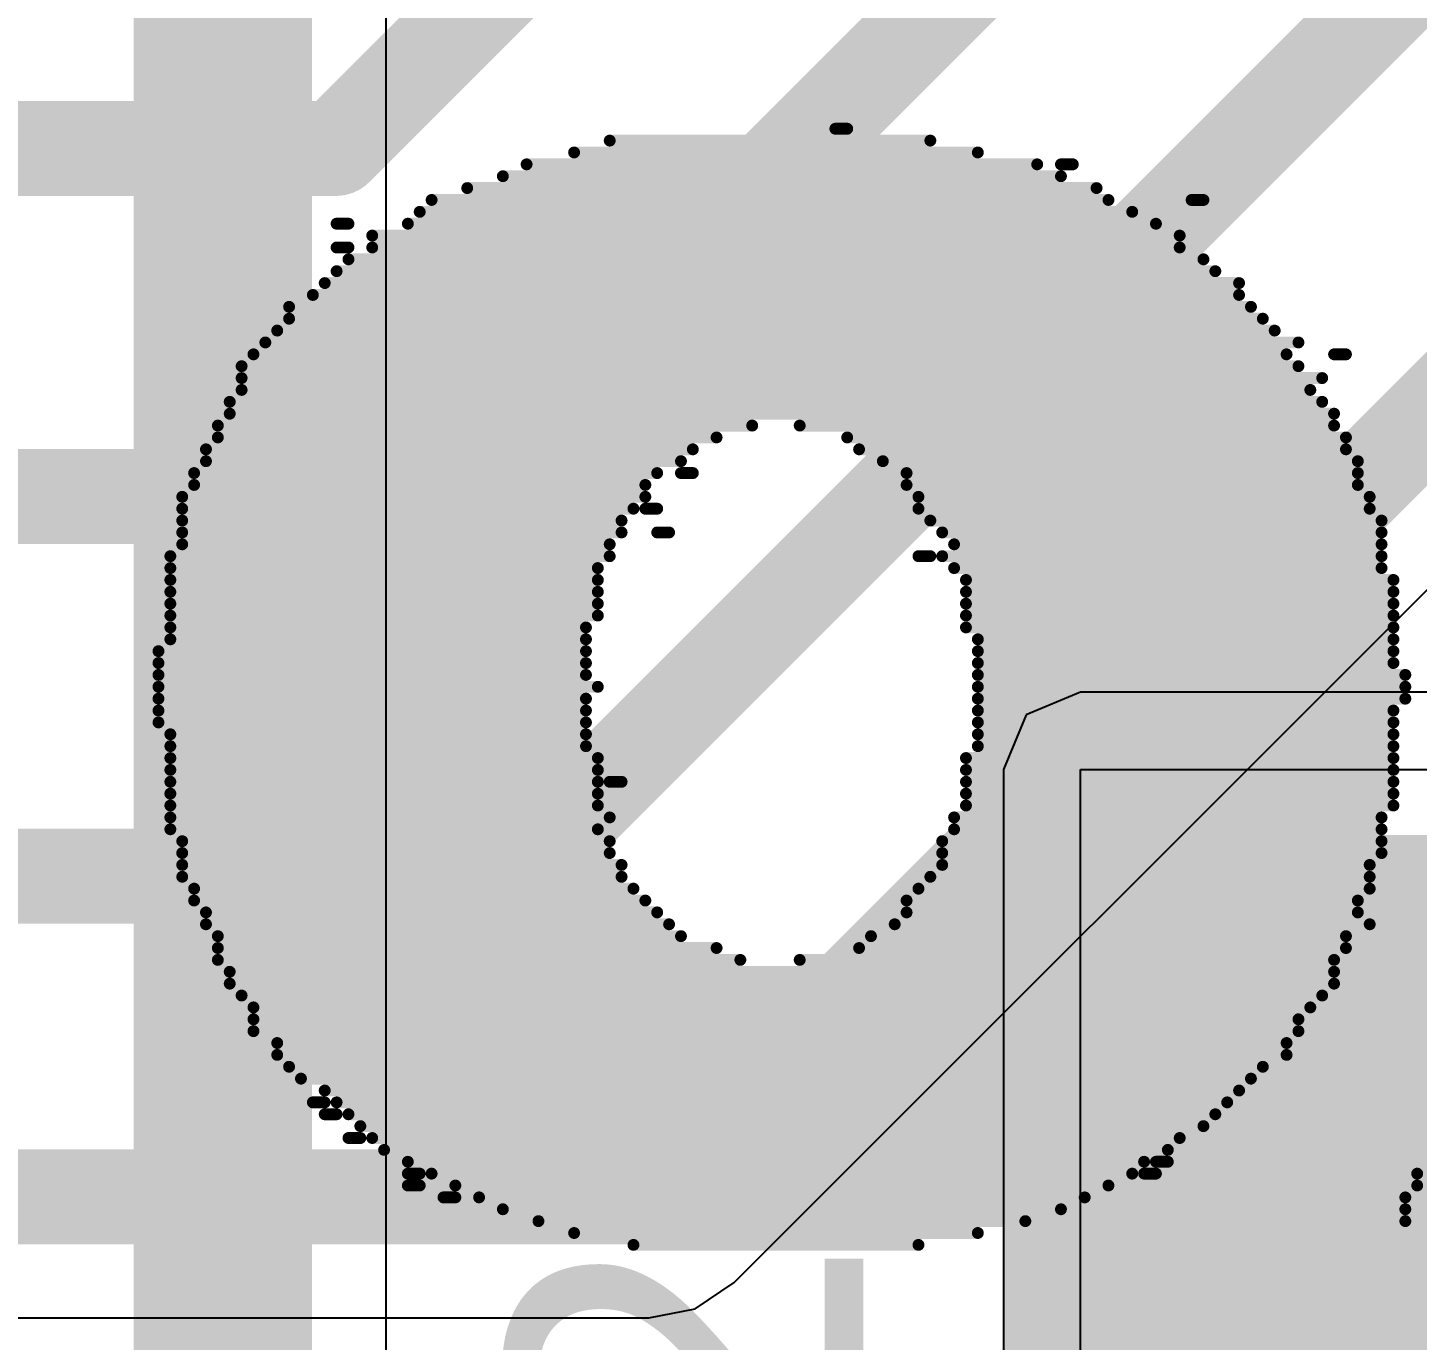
# Model space of a CAD drawing. Header units: inches. Extents: x -5 to 247, y -53 to 67.
# Drawn here: x 26.045 to 29.017, y -18.976 to -16.168 of the extents above; entities that cross this region are included whole.
import ezdxf

# ---------------------------------------------------------------- set-up
doc = ezdxf.new("R2010")
doc.units = ezdxf.units.IN
for name, color, linetype in [('Bottom Layer', 5, 'Continuous'), ('Bottom Overlay', 54, 'Continuous'), ('Top Layer', 1, 'Continuous'), ('Top Overlay', 2, 'Continuous'), ('Top Paste', 8, 'Continuous'), ('Top Solder', 216, 'Continuous')]:
    doc.layers.add(name, color=color, linetype=linetype)
doc.styles.add('Arial', font='', dxfattribs={"height": 0.2})
doc.styles.get('Arial').set_extended_font_data('Arial')

# ---------------------------------------------------------------- blocks, each defined once
blk = doc.blocks.new('C___1206_50')
at = {"layer": 'Top Layer'}
for points in [[(-2.032, 0.889), (-0.508, 0.889), (-0.508, -0.889), (-2.032, -0.889)], [(0.508, 0.889), (2.032, 0.889), (2.032, -0.889), (0.508, -0.889)]]:
    blk.add_hatch(color=1, dxfattribs=at).paths.add_polyline_path(points)
at = {"layer": 'Top Paste'}
for points in [[(-2.032, 0.889), (-0.508, 0.889), (-0.508, -0.889), (-2.032, -0.889)], [(0.508, 0.889), (2.032, 0.889), (2.032, -0.889), (0.508, -0.889)]]:
    blk.add_hatch(color=8, dxfattribs=at).paths.add_polyline_path(points)
at = {"layer": 'Top Solder'}
for points in [[(-2.1336, 0.9906), (-0.4064, 0.9906), (-0.4064, -0.9906), (-2.1336, -0.9906)], [(0.4064, 0.9906), (2.1336, 0.9906), (2.1336, -0.9906), (0.4064, -0.9906)]]:
    blk.add_hatch(color=216, dxfattribs=at).paths.add_polyline_path(points)
at = {"layer": 'Top Overlay', "const_width": 0.127}
for points in [[(-2.1336, 0.9906), (-0.6096, 0.9906)], [(-2.1336, 0.9906), (-2.1336, -0.9906)], [(0.6096, 0.9906), (2.1336, 0.9906)], [(2.1336, 0.9906), (2.1336, -0.9906)], [(-2.1336, -0.9906), (-0.6096, -0.9906)], [(0.6096, -0.9906), (2.1336, -0.9906)]]:
    blk.add_lwpolyline(points, dxfattribs=at)
at = {"layer": 'Top Overlay', "const_width": 0.0635}
for points in [[(-2.16535, 0.9906, 1), (-2.10185, 0.9906, 1)], [(-2.16535, 0.9906, 1), (-2.10185, 0.9906, 1)], [(-0.64135, 0.9906, 1), (-0.57785, 0.9906, 1)], [(0.57785, 0.9906, 1), (0.64135, 0.9906, 1)], [(2.10185, 0.9906, 1), (2.16535, 0.9906, 1)], [(2.10185, 0.9906, 1), (2.16535, 0.9906, 1)], [(-2.16535, -0.9906, 1), (-2.10185, -0.9906, 1)], [(-2.16535, -0.9906, 1), (-2.10185, -0.9906, 1)], [(-0.64135, -0.9906, 1), (-0.57785, -0.9906, 1)], [(0.57785, -0.9906, 1), (0.64135, -0.9906, 1)], [(2.10185, -0.9906, 1), (2.16535, -0.9906, 1)], [(2.10185, -0.9906, 1), (2.16535, -0.9906, 1)]]:
    blk.add_lwpolyline(points, format="xyb", close=True, dxfattribs=at)

msp = doc.modelspace()

# ---------------------------------------------------------------- linework, layer by layer
at = {"layer": 'Bottom Layer'}
for p, q in [((27.5564, -18.8521), (31.2738, -15.1348)), ((27.4724, -18.9083), (27.5564, -18.8521)), ((20.8785, -18.928), (27.3733, -18.928)), ((27.3733, -18.928), (27.4724, -18.9083))]:
    msp.add_line(p, q, dxfattribs=at)
at = {"layer": 'Bottom Layer', "const_width": 0.2032}
for points in [[(26.704, -16.4264), (28.448, -14.6824)], [(26.9503, -17.1707), (29.4386, -14.6824)], [(27.0817, -17.9832), (30.3825, -14.6824)], [(27.3733, -18.669), (31.3599, -14.6824)], [(19.9731, -16.4264), (26.704, -16.4264)], [(21.2598, -17.1707), (26.9503, -17.1707)], [(22.3774, -17.9832), (27.0817, -17.9832)], [(20.8785, -18.669), (27.3733, -18.669)]]:
    msp.add_lwpolyline(points, dxfattribs=at)
at = {"layer": 'Bottom Layer', "const_width": 0.1016}
for points in [[(26.6532, -16.4264, 1), (26.7548, -16.4264, 1)], [(26.6532, -16.4264, 1), (26.7548, -16.4264, 1)], [(26.8995, -17.1707, 1), (27.0011, -17.1707, 1)], [(26.8995, -17.1707, 1), (27.0011, -17.1707, 1)], [(27.0309, -17.9832, 1), (27.1325, -17.9832, 1)], [(27.0309, -17.9832, 1), (27.1325, -17.9832, 1)], [(27.3225, -18.669, 1), (27.4241, -18.669, 1)], [(27.3225, -18.669, 1), (27.4241, -18.669, 1)]]:
    msp.add_lwpolyline(points, format="xyb", close=True, dxfattribs=at)
at = {"layer": 'Bottom Overlay', "const_width": 0.0254}
for points in [[(27.7725, -16.3842), (27.7979, -16.3842)], [(27.2899, -16.4096), (27.9757, -16.4096)], [(27.2137, -16.435), (28.0773, -16.435)], [(27.1121, -16.4604), (28.2043, -16.4604)], [(28.2551, -16.4604), (28.2805, -16.4604)], [(27.0613, -16.4858), (28.2551, -16.4858)], [(26.9089, -16.5366), (28.3567, -16.5366)], [(26.9851, -16.5112), (28.3313, -16.5112)], [(28.5345, -16.5366), (28.5599, -16.5366)], [(26.8835, -16.562), (28.4075, -16.562)], [(26.7057, -16.5874), (26.7311, -16.5874)], [(26.8581, -16.5874), (28.4583, -16.5874)], [(26.7819, -16.6128), (28.5091, -16.6128)], [(26.7057, -16.6382), (26.7311, -16.6382)], [(26.7819, -16.6382), (28.5091, -16.6382)], [(26.7311, -16.6636), (28.5599, -16.6636)], [(26.6803, -16.7144), (28.6361, -16.7144)], [(26.7057, -16.689), (28.5853, -16.689)], [(26.6549, -16.7398), (28.6361, -16.7398)], [(26.6041, -16.7652), (28.6615, -16.7652)], [(26.6041, -16.7906), (28.6869, -16.7906)], [(26.5787, -16.816), (28.7123, -16.816)], [(26.5533, -16.8414), (28.7631, -16.8414)], [(26.5025, -16.8922), (28.7631, -16.8922)], [(26.5279, -16.8668), (28.7377, -16.8668)], [(28.8393, -16.8668), (28.8647, -16.8668)], [(26.5025, -16.9176), (28.8139, -16.9176)], [(26.5025, -16.943), (28.7885, -16.943)], [(26.4771, -16.9684), (28.8139, -16.9684)], [(26.4771, -16.9938), (28.8393, -16.9938)], [(26.4517, -17.0192), (27.5947, -17.0192)], [(27.6963, -17.0192), (28.8393, -17.0192)], [(26.4263, -17.07), (27.4677, -17.07)], [(26.4517, -17.0446), (27.5185, -17.0446)], [(27.7979, -17.0446), (28.8647, -17.0446)], [(27.8233, -17.07), (28.8647, -17.07)], [(26.4263, -17.0954), (27.4423, -17.0954)], [(27.8741, -17.0954), (28.8901, -17.0954)], [(26.4009, -17.1208), (27.3915, -17.1208)], [(27.4423, -17.1208), (27.4677, -17.1208)], [(27.9249, -17.1208), (28.8901, -17.1208)], [(26.4009, -17.1462), (27.3661, -17.1462)], [(27.9249, -17.1462), (28.8901, -17.1462)], [(26.3755, -17.1716), (27.3661, -17.1716)], [(27.9503, -17.1716), (28.9155, -17.1716)], [(26.3755, -17.197), (27.3407, -17.197)], [(27.3661, -17.197), (27.3915, -17.197)], [(27.9503, -17.197), (28.9155, -17.197)], [(26.3755, -17.2224), (27.3153, -17.2224)], [(26.3755, -17.2478), (27.3153, -17.2478)], [(27.3915, -17.2478), (27.4169, -17.2478)], [(27.9757, -17.2224), (28.9409, -17.2224)], [(28.0011, -17.2478), (28.9409, -17.2478)], [(26.3755, -17.2732), (27.2899, -17.2732)], [(28.0265, -17.2732), (28.9409, -17.2732)], [(26.3501, -17.2986), (27.2899, -17.2986)], [(27.9503, -17.2986), (27.9757, -17.2986)], [(28.0011, -17.2986), (28.9409, -17.2986)], [(26.3501, -17.324), (27.2645, -17.324)], [(28.0265, -17.324), (28.9409, -17.324)], [(26.3501, -17.3494), (27.2645, -17.3494)], [(28.0519, -17.3494), (28.9663, -17.3494)], [(26.3501, -17.3748), (27.2645, -17.3748)], [(28.0519, -17.3748), (28.9663, -17.3748)], [(26.3501, -17.4002), (27.2645, -17.4002)], [(26.3501, -17.4256), (27.2645, -17.4256)], [(28.0519, -17.4002), (28.9663, -17.4002)], [(28.0519, -17.4256), (28.9663, -17.4256)], [(26.3501, -17.451), (27.2391, -17.451)], [(28.0519, -17.451), (28.9663, -17.451)], [(26.3501, -17.4764), (27.2391, -17.4764)], [(28.0773, -17.4764), (28.9663, -17.4764)], [(26.3247, -17.5018), (27.2391, -17.5018)], [(28.0773, -17.5018), (28.9663, -17.5018)], [(26.3247, -17.5272), (27.2391, -17.5272)], [(28.0773, -17.5272), (28.9663, -17.5272)], [(26.3247, -17.5526), (27.2391, -17.5526)], [(28.0773, -17.5526), (28.9917, -17.5526)], [(26.3247, -17.578), (27.2645, -17.578)], [(26.3247, -17.6034), (27.2391, -17.6034)], [(28.0773, -17.578), (28.9917, -17.578)], [(28.0773, -17.6034), (28.9917, -17.6034)], [(26.3247, -17.6288), (27.2391, -17.6288)], [(28.0773, -17.6288), (28.9663, -17.6288)], [(26.3247, -17.6542), (27.2391, -17.6542)], [(28.0773, -17.6542), (28.9663, -17.6542)], [(26.3501, -17.6796), (27.2391, -17.6796)], [(28.0773, -17.6796), (28.9663, -17.6796)], [(26.3501, -17.705), (27.2391, -17.705)], [(28.0773, -17.705), (28.9663, -17.705)], [(26.3501, -17.7304), (27.2645, -17.7304)], [(28.0519, -17.7304), (28.9663, -17.7304)], [(26.3501, -17.7558), (27.2645, -17.7558)], [(26.3501, -17.7812), (27.2645, -17.7812)], [(27.2899, -17.7812), (27.3153, -17.7812)], [(28.0519, -17.7558), (28.9663, -17.7558)], [(28.0519, -17.7812), (28.9663, -17.7812)], [(26.3501, -17.8066), (27.2645, -17.8066)], [(28.0519, -17.8066), (28.9663, -17.8066)], [(26.3501, -17.832), (27.2645, -17.832)], [(28.0519, -17.832), (28.9663, -17.832)], [(26.3501, -17.8574), (27.2899, -17.8574)], [(28.0265, -17.8574), (28.9409, -17.8574)], [(26.3501, -17.8828), (27.2645, -17.8828)], [(28.0265, -17.8828), (28.9409, -17.8828)], [(26.3755, -17.9082), (27.2899, -17.9082)], [(26.3755, -17.9336), (27.2899, -17.9336)], [(28.0011, -17.9082), (28.9409, -17.9082)], [(28.0011, -17.9336), (28.9409, -17.9336)], [(26.3755, -17.959), (27.3153, -17.959)], [(28.0011, -17.959), (28.9155, -17.959)], [(26.3755, -17.9844), (27.3153, -17.9844)], [(27.9757, -17.9844), (28.9155, -17.9844)], [(26.4009, -18.0098), (27.3407, -18.0098)], [(27.9503, -18.0098), (28.9155, -18.0098)], [(26.4009, -18.0352), (27.3661, -18.0352)], [(27.9249, -18.0352), (28.8901, -18.0352)], [(26.4263, -18.0606), (27.3915, -18.0606)], [(27.9249, -18.0606), (28.8901, -18.0606)], [(26.4263, -18.086), (27.4169, -18.086)], [(26.4517, -18.1114), (27.4423, -18.1114)], [(27.8487, -18.1114), (28.8647, -18.1114)], [(27.8995, -18.086), (28.9155, -18.086)], [(26.4517, -18.1368), (27.5185, -18.1368)], [(27.8233, -18.1368), (28.8647, -18.1368)], [(26.4517, -18.1622), (27.5693, -18.1622)], [(27.6963, -18.1622), (28.8393, -18.1622)], [(26.4771, -18.1876), (28.8393, -18.1876)], [(26.4771, -18.213), (28.8393, -18.213)], [(26.5025, -18.2384), (28.8139, -18.2384)], [(26.5279, -18.2638), (28.7885, -18.2638)], [(26.5279, -18.2892), (28.7631, -18.2892)], [(26.5279, -18.3146), (28.7631, -18.3146)], [(26.5787, -18.34), (28.7377, -18.34)], [(26.5787, -18.3654), (28.7377, -18.3654)], [(26.6041, -18.3908), (28.6869, -18.3908)], [(26.6295, -18.4162), (28.6615, -18.4162)], [(26.6549, -18.467), (26.6803, -18.467)], [(26.6803, -18.4416), (28.6361, -18.4416)], [(26.7057, -18.467), (28.6107, -18.467)], [(26.6803, -18.4924), (26.7057, -18.4924)], [(26.7311, -18.4924), (28.5853, -18.4924)], [(26.7565, -18.5178), (28.5599, -18.5178)], [(26.7311, -18.5432), (26.7565, -18.5432)], [(26.7819, -18.5432), (28.5091, -18.5432)], [(26.8073, -18.5686), (28.4837, -18.5686)], [(26.8581, -18.594), (28.4329, -18.594)], [(28.4583, -18.594), (28.4837, -18.594)], [(26.8581, -18.6194), (26.8835, -18.6194)], [(26.8581, -18.6448), (26.8835, -18.6448)], [(26.9089, -18.6194), (28.4075, -18.6194)], [(26.9597, -18.6448), (28.3567, -18.6448)], [(28.4329, -18.6194), (28.4583, -18.6194)], [(29.0171, -18.6194), (30.1601, -18.6194)], [(29.0171, -18.6448), (30.1855, -18.6448)], [(26.9343, -18.6702), (26.9597, -18.6702)], [(27.0105, -18.6702), (28.3059, -18.6702)], [(28.9917, -18.6702), (30.1347, -18.6702)], [(27.0613, -18.6956), (28.2551, -18.6956)], [(28.9917, -18.6956), (30.1347, -18.6956)], [(27.1375, -18.721), (28.1789, -18.721)], [(28.9917, -18.721), (30.1093, -18.721)], [(27.2137, -18.7464), (28.0773, -18.7464)], [(27.3407, -18.7718), (27.9503, -18.7718)]]:
    msp.add_lwpolyline(points, dxfattribs=at)
at = {"layer": 'Bottom Overlay', "const_width": 0.0127}
for points in [[(27.7661, -16.3842, 1), (27.7788, -16.3842, 1)], [(27.7915, -16.3842, 1), (27.8042, -16.3842, 1)], [(27.2835, -16.4096, 1), (27.2962, -16.4096, 1)], [(27.9693, -16.4096, 1), (27.982, -16.4096, 1)], [(27.2073, -16.435, 1), (27.22, -16.435, 1)], [(28.0709, -16.435, 1), (28.0836, -16.435, 1)], [(27.1057, -16.4604, 1), (27.1184, -16.4604, 1)], [(28.1979, -16.4604, 1), (28.2106, -16.4604, 1)], [(28.2487, -16.4604, 1), (28.2614, -16.4604, 1)], [(28.2741, -16.4604, 1), (28.2868, -16.4604, 1)], [(27.0549, -16.4858, 1), (27.0676, -16.4858, 1)], [(28.2487, -16.4858, 1), (28.2614, -16.4858, 1)], [(26.9025, -16.5366, 1), (26.9152, -16.5366, 1)], [(26.9787, -16.5112, 1), (26.9914, -16.5112, 1)], [(28.3249, -16.5112, 1), (28.3376, -16.5112, 1)], [(28.3503, -16.5366, 1), (28.363, -16.5366, 1)], [(28.5281, -16.5366, 1), (28.5408, -16.5366, 1)], [(28.5535, -16.5366, 1), (28.5662, -16.5366, 1)], [(26.8771, -16.562, 1), (26.8898, -16.562, 1)], [(28.4011, -16.562, 1), (28.4138, -16.562, 1)], [(26.6993, -16.5874, 1), (26.712, -16.5874, 1)], [(26.7247, -16.5874, 1), (26.7374, -16.5874, 1)], [(26.8517, -16.5874, 1), (26.8644, -16.5874, 1)], [(28.4519, -16.5874, 1), (28.4646, -16.5874, 1)], [(26.7755, -16.6128, 1), (26.7882, -16.6128, 1)], [(28.5027, -16.6128, 1), (28.5154, -16.6128, 1)], [(26.6993, -16.6382, 1), (26.712, -16.6382, 1)], [(26.7247, -16.6382, 1), (26.7374, -16.6382, 1)], [(26.7755, -16.6382, 1), (26.7882, -16.6382, 1)], [(28.5027, -16.6382, 1), (28.5154, -16.6382, 1)], [(26.7247, -16.6636, 1), (26.7374, -16.6636, 1)], [(28.5535, -16.6636, 1), (28.5662, -16.6636, 1)], [(26.6739, -16.7144, 1), (26.6866, -16.7144, 1)], [(26.6993, -16.689, 1), (26.712, -16.689, 1)], [(28.5789, -16.689, 1), (28.5916, -16.689, 1)], [(28.6297, -16.7144, 1), (28.6424, -16.7144, 1)], [(26.6485, -16.7398, 1), (26.6612, -16.7398, 1)], [(28.6297, -16.7398, 1), (28.6424, -16.7398, 1)], [(26.5977, -16.7652, 1), (26.6104, -16.7652, 1)], [(28.6551, -16.7652, 1), (28.6678, -16.7652, 1)], [(26.5977, -16.7906, 1), (26.6104, -16.7906, 1)], [(28.6805, -16.7906, 1), (28.6932, -16.7906, 1)], [(26.5723, -16.816, 1), (26.585, -16.816, 1)], [(28.7059, -16.816, 1), (28.7186, -16.816, 1)], [(26.5469, -16.8414, 1), (26.5596, -16.8414, 1)], [(28.7567, -16.8414, 1), (28.7694, -16.8414, 1)], [(26.4961, -16.8922, 1), (26.5088, -16.8922, 1)], [(26.5215, -16.8668, 1), (26.5342, -16.8668, 1)], [(28.7313, -16.8668, 1), (28.744, -16.8668, 1)], [(28.7567, -16.8922, 1), (28.7694, -16.8922, 1)], [(28.8329, -16.8668, 1), (28.8456, -16.8668, 1)], [(28.8583, -16.8668, 1), (28.871, -16.8668, 1)], [(26.4961, -16.9176, 1), (26.5088, -16.9176, 1)], [(28.8075, -16.9176, 1), (28.8202, -16.9176, 1)], [(26.4961, -16.943, 1), (26.5088, -16.943, 1)], [(28.7821, -16.943, 1), (28.7948, -16.943, 1)], [(26.4707, -16.9684, 1), (26.4834, -16.9684, 1)], [(28.8075, -16.9684, 1), (28.8202, -16.9684, 1)], [(26.4707, -16.9938, 1), (26.4834, -16.9938, 1)], [(28.8329, -16.9938, 1), (28.8456, -16.9938, 1)], [(26.4453, -17.0192, 1), (26.458, -17.0192, 1)], [(27.5883, -17.0192, 1), (27.601, -17.0192, 1)], [(27.6899, -17.0192, 1), (27.7026, -17.0192, 1)], [(28.8329, -17.0192, 1), (28.8456, -17.0192, 1)], [(26.4199, -17.07, 1), (26.4326, -17.07, 1)], [(26.4453, -17.0446, 1), (26.458, -17.0446, 1)], [(27.4613, -17.07, 1), (27.474, -17.07, 1)], [(27.5121, -17.0446, 1), (27.5248, -17.0446, 1)], [(27.7915, -17.0446, 1), (27.8042, -17.0446, 1)], [(27.8169, -17.07, 1), (27.8296, -17.07, 1)], [(28.8583, -17.0446, 1), (28.871, -17.0446, 1)], [(28.8583, -17.07, 1), (28.871, -17.07, 1)], [(26.4199, -17.0954, 1), (26.4326, -17.0954, 1)], [(27.4359, -17.0954, 1), (27.4486, -17.0954, 1)], [(27.8677, -17.0954, 1), (27.8804, -17.0954, 1)], [(28.8837, -17.0954, 1), (28.8964, -17.0954, 1)], [(26.3945, -17.1208, 1), (26.4072, -17.1208, 1)], [(27.3851, -17.1208, 1), (27.3978, -17.1208, 1)], [(27.4359, -17.1208, 1), (27.4486, -17.1208, 1)], [(27.4613, -17.1208, 1), (27.474, -17.1208, 1)], [(27.9185, -17.1208, 1), (27.9312, -17.1208, 1)], [(28.8837, -17.1208, 1), (28.8964, -17.1208, 1)], [(26.3945, -17.1462, 1), (26.4072, -17.1462, 1)], [(27.3597, -17.1462, 1), (27.3724, -17.1462, 1)], [(27.9185, -17.1462, 1), (27.9312, -17.1462, 1)], [(28.8837, -17.1462, 1), (28.8964, -17.1462, 1)], [(26.3691, -17.1716, 1), (26.3818, -17.1716, 1)], [(27.3597, -17.1716, 1), (27.3724, -17.1716, 1)], [(27.9439, -17.1716, 1), (27.9566, -17.1716, 1)], [(28.9091, -17.1716, 1), (28.9218, -17.1716, 1)], [(26.3691, -17.197, 1), (26.3818, -17.197, 1)], [(27.3343, -17.197, 1), (27.347, -17.197, 1)], [(27.3597, -17.197, 1), (27.3724, -17.197, 1)], [(27.3851, -17.197, 1), (27.3978, -17.197, 1)], [(27.9439, -17.197, 1), (27.9566, -17.197, 1)], [(28.9091, -17.197, 1), (28.9218, -17.197, 1)], [(26.3691, -17.2224, 1), (26.3818, -17.2224, 1)], [(26.3691, -17.2478, 1), (26.3818, -17.2478, 1)], [(27.3089, -17.2224, 1), (27.3216, -17.2224, 1)], [(27.3089, -17.2478, 1), (27.3216, -17.2478, 1)], [(27.3851, -17.2478, 1), (27.3978, -17.2478, 1)], [(27.4105, -17.2478, 1), (27.4232, -17.2478, 1)], [(27.9693, -17.2224, 1), (27.982, -17.2224, 1)], [(27.9947, -17.2478, 1), (28.0074, -17.2478, 1)], [(28.9345, -17.2224, 1), (28.9472, -17.2224, 1)], [(28.9345, -17.2478, 1), (28.9472, -17.2478, 1)], [(26.3691, -17.2732, 1), (26.3818, -17.2732, 1)], [(27.2835, -17.2732, 1), (27.2962, -17.2732, 1)], [(28.0201, -17.2732, 1), (28.0328, -17.2732, 1)], [(28.9345, -17.2732, 1), (28.9472, -17.2732, 1)], [(26.3437, -17.2986, 1), (26.3564, -17.2986, 1)], [(27.2835, -17.2986, 1), (27.2962, -17.2986, 1)], [(27.9439, -17.2986, 1), (27.9566, -17.2986, 1)], [(27.9693, -17.2986, 1), (27.982, -17.2986, 1)], [(27.9947, -17.2986, 1), (28.0074, -17.2986, 1)], [(28.9345, -17.2986, 1), (28.9472, -17.2986, 1)], [(26.3437, -17.324, 1), (26.3564, -17.324, 1)], [(27.2581, -17.324, 1), (27.2708, -17.324, 1)], [(28.0201, -17.324, 1), (28.0328, -17.324, 1)], [(28.9345, -17.324, 1), (28.9472, -17.324, 1)], [(26.3437, -17.3494, 1), (26.3564, -17.3494, 1)], [(27.2581, -17.3494, 1), (27.2708, -17.3494, 1)], [(28.0455, -17.3494, 1), (28.0582, -17.3494, 1)], [(28.9599, -17.3494, 1), (28.9726, -17.3494, 1)], [(26.3437, -17.3748, 1), (26.3564, -17.3748, 1)], [(27.2581, -17.3748, 1), (27.2708, -17.3748, 1)], [(28.0455, -17.3748, 1), (28.0582, -17.3748, 1)], [(28.9599, -17.3748, 1), (28.9726, -17.3748, 1)], [(26.3437, -17.4002, 1), (26.3564, -17.4002, 1)], [(26.3437, -17.4256, 1), (26.3564, -17.4256, 1)], [(27.2581, -17.4002, 1), (27.2708, -17.4002, 1)], [(27.2581, -17.4256, 1), (27.2708, -17.4256, 1)], [(28.0455, -17.4002, 1), (28.0582, -17.4002, 1)], [(28.0455, -17.4256, 1), (28.0582, -17.4256, 1)], [(28.9599, -17.4002, 1), (28.9726, -17.4002, 1)], [(28.9599, -17.4256, 1), (28.9726, -17.4256, 1)], [(26.3437, -17.451, 1), (26.3564, -17.451, 1)], [(27.2327, -17.451, 1), (27.2454, -17.451, 1)], [(28.0455, -17.451, 1), (28.0582, -17.451, 1)], [(28.9599, -17.451, 1), (28.9726, -17.451, 1)], [(26.3437, -17.4764, 1), (26.3564, -17.4764, 1)], [(27.2327, -17.4764, 1), (27.2454, -17.4764, 1)], [(28.0709, -17.4764, 1), (28.0836, -17.4764, 1)], [(28.9599, -17.4764, 1), (28.9726, -17.4764, 1)], [(26.3183, -17.5018, 1), (26.331, -17.5018, 1)], [(27.2327, -17.5018, 1), (27.2454, -17.5018, 1)], [(28.0709, -17.5018, 1), (28.0836, -17.5018, 1)], [(28.9599, -17.5018, 1), (28.9726, -17.5018, 1)], [(26.3183, -17.5272, 1), (26.331, -17.5272, 1)], [(27.2327, -17.5272, 1), (27.2454, -17.5272, 1)], [(28.0709, -17.5272, 1), (28.0836, -17.5272, 1)], [(28.9599, -17.5272, 1), (28.9726, -17.5272, 1)], [(26.3183, -17.5526, 1), (26.331, -17.5526, 1)], [(27.2327, -17.5526, 1), (27.2454, -17.5526, 1)], [(28.0709, -17.5526, 1), (28.0836, -17.5526, 1)], [(28.9853, -17.5526, 1), (28.998, -17.5526, 1)], [(26.3183, -17.578, 1), (26.331, -17.578, 1)], [(26.3183, -17.6034, 1), (26.331, -17.6034, 1)], [(27.2327, -17.6034, 1), (27.2454, -17.6034, 1)], [(27.2581, -17.578, 1), (27.2708, -17.578, 1)], [(28.0709, -17.578, 1), (28.0836, -17.578, 1)], [(28.0709, -17.6034, 1), (28.0836, -17.6034, 1)], [(28.9853, -17.578, 1), (28.998, -17.578, 1)], [(28.9853, -17.6034, 1), (28.998, -17.6034, 1)], [(26.3183, -17.6288, 1), (26.331, -17.6288, 1)], [(27.2327, -17.6288, 1), (27.2454, -17.6288, 1)], [(28.0709, -17.6288, 1), (28.0836, -17.6288, 1)], [(28.9599, -17.6288, 1), (28.9726, -17.6288, 1)], [(26.3183, -17.6542, 1), (26.331, -17.6542, 1)], [(27.2327, -17.6542, 1), (27.2454, -17.6542, 1)], [(28.0709, -17.6542, 1), (28.0836, -17.6542, 1)], [(28.9599, -17.6542, 1), (28.9726, -17.6542, 1)], [(26.3437, -17.6796, 1), (26.3564, -17.6796, 1)], [(27.2327, -17.6796, 1), (27.2454, -17.6796, 1)], [(28.0709, -17.6796, 1), (28.0836, -17.6796, 1)], [(28.9599, -17.6796, 1), (28.9726, -17.6796, 1)], [(26.3437, -17.705, 1), (26.3564, -17.705, 1)], [(27.2327, -17.705, 1), (27.2454, -17.705, 1)], [(28.0709, -17.705, 1), (28.0836, -17.705, 1)], [(28.9599, -17.705, 1), (28.9726, -17.705, 1)], [(26.3437, -17.7304, 1), (26.3564, -17.7304, 1)], [(27.2581, -17.7304, 1), (27.2708, -17.7304, 1)], [(28.0455, -17.7304, 1), (28.0582, -17.7304, 1)], [(28.9599, -17.7304, 1), (28.9726, -17.7304, 1)], [(26.3437, -17.7558, 1), (26.3564, -17.7558, 1)], [(26.3437, -17.7812, 1), (26.3564, -17.7812, 1)], [(27.2581, -17.7558, 1), (27.2708, -17.7558, 1)], [(27.2581, -17.7812, 1), (27.2708, -17.7812, 1)], [(27.2835, -17.7812, 1), (27.2962, -17.7812, 1)], [(27.3089, -17.7812, 1), (27.3216, -17.7812, 1)], [(28.0455, -17.7558, 1), (28.0582, -17.7558, 1)], [(28.0455, -17.7812, 1), (28.0582, -17.7812, 1)], [(28.9599, -17.7558, 1), (28.9726, -17.7558, 1)], [(28.9599, -17.7812, 1), (28.9726, -17.7812, 1)], [(26.3437, -17.8066, 1), (26.3564, -17.8066, 1)], [(27.2581, -17.8066, 1), (27.2708, -17.8066, 1)], [(28.0455, -17.8066, 1), (28.0582, -17.8066, 1)], [(28.9599, -17.8066, 1), (28.9726, -17.8066, 1)], [(26.3437, -17.832, 1), (26.3564, -17.832, 1)], [(27.2581, -17.832, 1), (27.2708, -17.832, 1)], [(28.0455, -17.832, 1), (28.0582, -17.832, 1)], [(28.9599, -17.832, 1), (28.9726, -17.832, 1)], [(26.3437, -17.8574, 1), (26.3564, -17.8574, 1)], [(27.2835, -17.8574, 1), (27.2962, -17.8574, 1)], [(28.0201, -17.8574, 1), (28.0328, -17.8574, 1)], [(28.9345, -17.8574, 1), (28.9472, -17.8574, 1)], [(26.3437, -17.8828, 1), (26.3564, -17.8828, 1)], [(27.2581, -17.8828, 1), (27.2708, -17.8828, 1)], [(28.0201, -17.8828, 1), (28.0328, -17.8828, 1)], [(28.9345, -17.8828, 1), (28.9472, -17.8828, 1)], [(26.3691, -17.9082, 1), (26.3818, -17.9082, 1)], [(26.3691, -17.9336, 1), (26.3818, -17.9336, 1)], [(27.2835, -17.9082, 1), (27.2962, -17.9082, 1)], [(27.2835, -17.9336, 1), (27.2962, -17.9336, 1)], [(27.9947, -17.9082, 1), (28.0074, -17.9082, 1)], [(27.9947, -17.9336, 1), (28.0074, -17.9336, 1)], [(28.9345, -17.9082, 1), (28.9472, -17.9082, 1)], [(28.9345, -17.9336, 1), (28.9472, -17.9336, 1)], [(26.3691, -17.959, 1), (26.3818, -17.959, 1)], [(27.3089, -17.959, 1), (27.3216, -17.959, 1)], [(27.9947, -17.959, 1), (28.0074, -17.959, 1)], [(28.9091, -17.959, 1), (28.9218, -17.959, 1)], [(26.3691, -17.9844, 1), (26.3818, -17.9844, 1)], [(27.3089, -17.9844, 1), (27.3216, -17.9844, 1)], [(27.9693, -17.9844, 1), (27.982, -17.9844, 1)], [(28.9091, -17.9844, 1), (28.9218, -17.9844, 1)], [(26.3945, -18.0098, 1), (26.4072, -18.0098, 1)], [(27.3343, -18.0098, 1), (27.347, -18.0098, 1)], [(27.9439, -18.0098, 1), (27.9566, -18.0098, 1)], [(28.9091, -18.0098, 1), (28.9218, -18.0098, 1)], [(26.3945, -18.0352, 1), (26.4072, -18.0352, 1)], [(27.3597, -18.0352, 1), (27.3724, -18.0352, 1)], [(27.9185, -18.0352, 1), (27.9312, -18.0352, 1)], [(28.8837, -18.0352, 1), (28.8964, -18.0352, 1)], [(26.4199, -18.0606, 1), (26.4326, -18.0606, 1)], [(27.3851, -18.0606, 1), (27.3978, -18.0606, 1)], [(27.9185, -18.0606, 1), (27.9312, -18.0606, 1)], [(28.8837, -18.0606, 1), (28.8964, -18.0606, 1)], [(26.4199, -18.086, 1), (26.4326, -18.086, 1)], [(26.4453, -18.1114, 1), (26.458, -18.1114, 1)], [(27.4105, -18.086, 1), (27.4232, -18.086, 1)], [(27.4359, -18.1114, 1), (27.4486, -18.1114, 1)], [(27.8423, -18.1114, 1), (27.855, -18.1114, 1)], [(27.8931, -18.086, 1), (27.9058, -18.086, 1)], [(28.8583, -18.1114, 1), (28.871, -18.1114, 1)], [(28.9091, -18.086, 1), (28.9218, -18.086, 1)], [(26.4453, -18.1368, 1), (26.458, -18.1368, 1)], [(27.5121, -18.1368, 1), (27.5248, -18.1368, 1)], [(27.8169, -18.1368, 1), (27.8296, -18.1368, 1)], [(28.8583, -18.1368, 1), (28.871, -18.1368, 1)], [(26.4453, -18.1622, 1), (26.458, -18.1622, 1)], [(27.5629, -18.1622, 1), (27.5756, -18.1622, 1)], [(27.6899, -18.1622, 1), (27.7026, -18.1622, 1)], [(28.8329, -18.1622, 1), (28.8456, -18.1622, 1)], [(26.4707, -18.1876, 1), (26.4834, -18.1876, 1)], [(28.8329, -18.1876, 1), (28.8456, -18.1876, 1)], [(26.4707, -18.213, 1), (26.4834, -18.213, 1)], [(28.8329, -18.213, 1), (28.8456, -18.213, 1)], [(26.4961, -18.2384, 1), (26.5088, -18.2384, 1)], [(28.8075, -18.2384, 1), (28.8202, -18.2384, 1)], [(26.5215, -18.2638, 1), (26.5342, -18.2638, 1)], [(26.5215, -18.2892, 1), (26.5342, -18.2892, 1)], [(28.7567, -18.2892, 1), (28.7694, -18.2892, 1)], [(28.7821, -18.2638, 1), (28.7948, -18.2638, 1)], [(26.5215, -18.3146, 1), (26.5342, -18.3146, 1)], [(28.7567, -18.3146, 1), (28.7694, -18.3146, 1)], [(26.5723, -18.34, 1), (26.585, -18.34, 1)], [(28.7313, -18.34, 1), (28.744, -18.34, 1)], [(26.5723, -18.3654, 1), (26.585, -18.3654, 1)], [(28.7313, -18.3654, 1), (28.744, -18.3654, 1)], [(26.5977, -18.3908, 1), (26.6104, -18.3908, 1)], [(28.6805, -18.3908, 1), (28.6932, -18.3908, 1)], [(26.6231, -18.4162, 1), (26.6358, -18.4162, 1)], [(28.6551, -18.4162, 1), (28.6678, -18.4162, 1)], [(26.6485, -18.467, 1), (26.6612, -18.467, 1)], [(26.6739, -18.4416, 1), (26.6866, -18.4416, 1)], [(26.6739, -18.467, 1), (26.6866, -18.467, 1)], [(26.6993, -18.467, 1), (26.712, -18.467, 1)], [(28.6043, -18.467, 1), (28.617, -18.467, 1)], [(28.6297, -18.4416, 1), (28.6424, -18.4416, 1)], [(26.6739, -18.4924, 1), (26.6866, -18.4924, 1)], [(26.6993, -18.4924, 1), (26.712, -18.4924, 1)], [(26.7247, -18.4924, 1), (26.7374, -18.4924, 1)], [(28.5789, -18.4924, 1), (28.5916, -18.4924, 1)], [(26.7501, -18.5178, 1), (26.7628, -18.5178, 1)], [(28.5535, -18.5178, 1), (28.5662, -18.5178, 1)], [(26.7247, -18.5432, 1), (26.7374, -18.5432, 1)], [(26.7501, -18.5432, 1), (26.7628, -18.5432, 1)], [(26.7755, -18.5432, 1), (26.7882, -18.5432, 1)], [(28.5027, -18.5432, 1), (28.5154, -18.5432, 1)], [(26.8009, -18.5686, 1), (26.8136, -18.5686, 1)], [(28.4773, -18.5686, 1), (28.49, -18.5686, 1)], [(26.8517, -18.594, 1), (26.8644, -18.594, 1)], [(28.4265, -18.594, 1), (28.4392, -18.594, 1)], [(28.4519, -18.594, 1), (28.4646, -18.594, 1)], [(28.4773, -18.594, 1), (28.49, -18.594, 1)], [(26.8517, -18.6194, 1), (26.8644, -18.6194, 1)], [(26.8517, -18.6448, 1), (26.8644, -18.6448, 1)], [(26.8771, -18.6194, 1), (26.8898, -18.6194, 1)], [(26.8771, -18.6448, 1), (26.8898, -18.6448, 1)], [(26.9025, -18.6194, 1), (26.9152, -18.6194, 1)], [(26.9533, -18.6448, 1), (26.966, -18.6448, 1)], [(28.3503, -18.6448, 1), (28.363, -18.6448, 1)], [(28.4011, -18.6194, 1), (28.4138, -18.6194, 1)], [(28.4265, -18.6194, 1), (28.4392, -18.6194, 1)], [(28.4519, -18.6194, 1), (28.4646, -18.6194, 1)], [(29.0107, -18.6194, 1), (29.0234, -18.6194, 1)], [(29.0107, -18.6448, 1), (29.0234, -18.6448, 1)], [(26.9279, -18.6702, 1), (26.9406, -18.6702, 1)], [(26.9533, -18.6702, 1), (26.966, -18.6702, 1)], [(27.0041, -18.6702, 1), (27.0168, -18.6702, 1)], [(28.2995, -18.6702, 1), (28.3122, -18.6702, 1)], [(28.9853, -18.6702, 1), (28.998, -18.6702, 1)], [(27.0549, -18.6956, 1), (27.0676, -18.6956, 1)], [(28.2487, -18.6956, 1), (28.2614, -18.6956, 1)], [(28.9853, -18.6956, 1), (28.998, -18.6956, 1)], [(27.1311, -18.721, 1), (27.1438, -18.721, 1)], [(28.1725, -18.721, 1), (28.1852, -18.721, 1)], [(28.9853, -18.721, 1), (28.998, -18.721, 1)], [(27.2073, -18.7464, 1), (27.22, -18.7464, 1)], [(28.0709, -18.7464, 1), (28.0836, -18.7464, 1)], [(27.3343, -18.7718, 1), (27.347, -18.7718, 1)], [(27.9439, -18.7718, 1), (27.9566, -18.7718, 1)]]:
    msp.add_lwpolyline(points, format="xyb", close=True, dxfattribs=at)
at = {"layer": 'Top Layer'}
for p, q in [((26.8119, -26.3385), (26.8119, -14.6824)), ((28.2972, -17.5896), (28.1806, -17.638)), ((32.6355, -17.5896), (28.2972, -17.5896)), ((28.1806, -17.638), (28.1322, -17.7546)), ((28.1322, -17.7546), (28.1322, -19.9706)), ((28.2972, -17.7546), (32.684, -17.7546)), ((28.2972, -19.9706), (28.2972, -17.7546))]:
    msp.add_line(p, q, dxfattribs=at)
at = {"layer": 'Top Layer', "const_width": 0.381}
msp.add_lwpolyline([(26.4623, -26.4833), (26.4623, -10.8404)], dxfattribs=at)

# ---------------------------------------------------------------- block references
at = {"rotation": 90}
msp.add_blockref('C___1206_50', (29.1862, -20.0921), dxfattribs=at)

# ---------------------------------------------------------------- texts
at = {"layer": 'Top Overlay', "style": 'Arial'}
msp.add_text('C26', height=0.762, rotation=90, dxfattribs=at).set_placement((27.8325, -20.1086))

doc.saveas('drawing.dxf')
